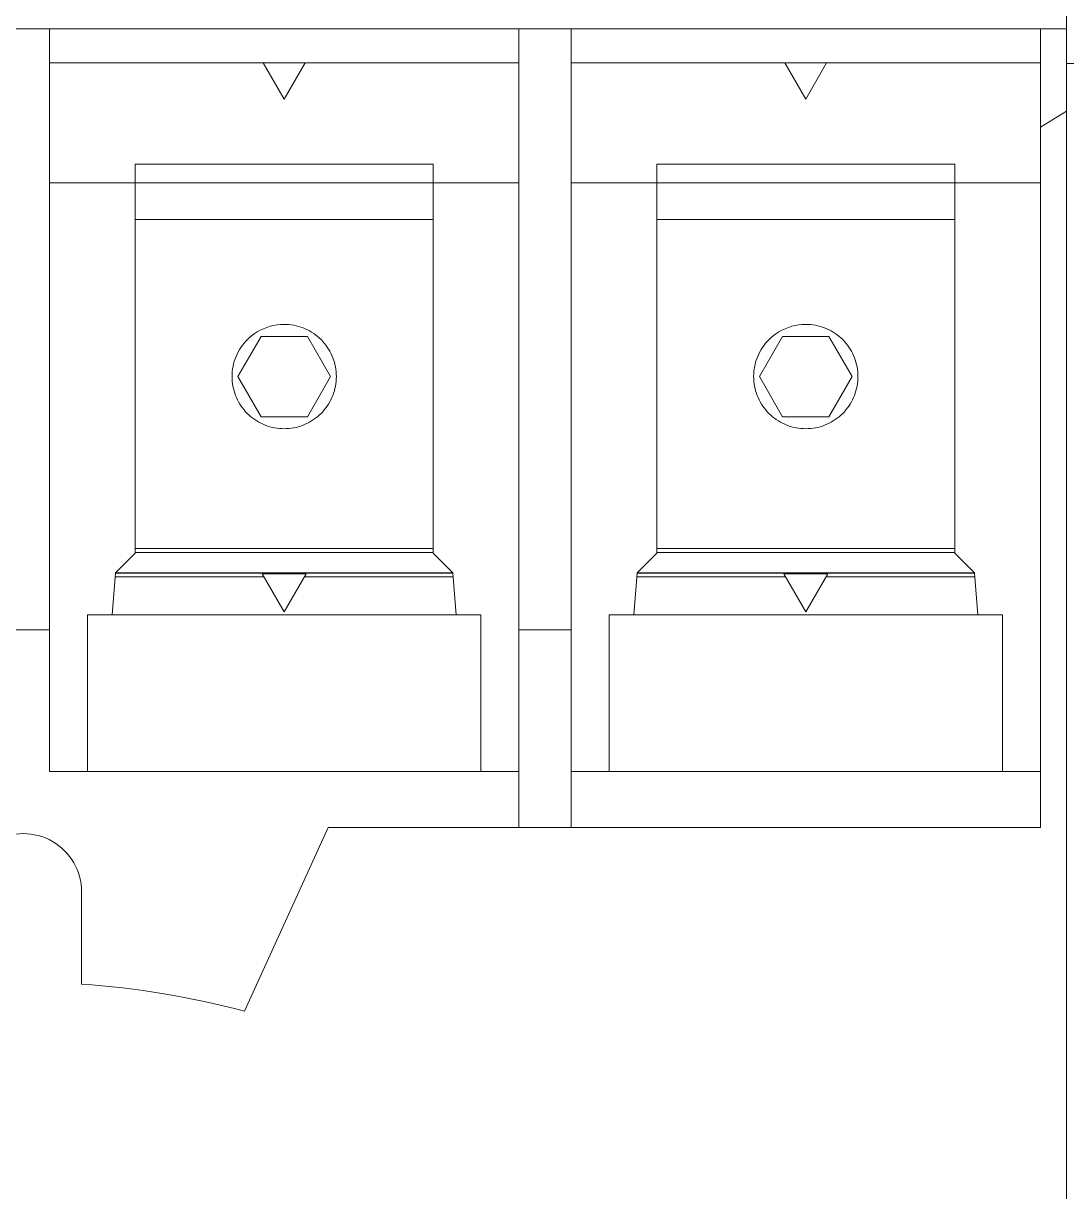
# Model space of a CAD drawing. Header units: millimetres. Extents: x 42151 to 59780, y 37376 to 44547.
# Drawn here: x 47326.3 to 47378.3, y 42602.3 to 42660.5 of the extents above; entities that cross this region are included whole.
import ezdxf

# ---------------------------------------------------------------- set-up
doc = ezdxf.new("R2010")
doc.units = ezdxf.units.MM
doc.set_wipeout_variables(frame=1)
doc.layers.add('! NO PLOT !', color=7, linetype='Continuous', true_color=0xff75dd, plot=False)
doc.layers.add('000-PI-Oprema', color=30, linetype='Continuous', lineweight=5)

# ---------------------------------------------------------------- blocks, each defined once
blk = doc.blocks.new('93444012 - Socomec')
blk.add_wipeout([(49752.772, 45329.634), (49959.472, 45329.634), (49959.472, 45389.334), (50071.472, 45389.334), (50071.472, 45374.334), (50074.472, 45367.406), (50074.472, 45167.262), (50071.481, 45160.748), (50071.481, 45144.334), (50022.052, 45144.334), (50022.052, 45130.534), (49981.412, 45130.534), (49981.412, 45144.334), (49959.472, 45144.334), (49959.472, 45205.034), (49752.772, 45205.034), (49752.772, 45239.934), (49751.472, 45240.734), (49751.472, 45293.934), (49752.772, 45294.734)]).dxf.layer = '! NO PLOT !'
at = {"layer": '000-PI-Oprema'}
for p, q in [((49959.472, 45244.834), (49959.472, 45267.334)), ((49751.472, 45244.834), (49959.472, 45244.834)), ((49908.772, 45244.834), (49908.772, 45243.134)), ((49908.772, 45244.834), (49908.772, 45244.834)), ((49908.772, 45244.834), (49908.772, 45244.834)), ((49932.172, 45244.834), (49932.172, 45244.834)), ((49932.172, 45244.834), (49932.172, 45244.834)), ((49932.172, 45243.134), (49932.172, 45244.834)), ((49934.772, 45244.834), (49934.772, 45243.134)), ((49934.772, 45244.834), (49934.772, 45244.834)), ((49934.772, 45244.834), (49934.772, 45244.834)), ((49958.172, 45244.834), (49958.172, 45244.834)), ((49958.172, 45243.134), (49958.172, 45244.834)), ((49959.472, 45244.834), (49959.472, 45244.834)), ((49959.472, 45243.111), (49959.472, 45244.834)), ((49920.472, 45243.134), (49908.772, 45243.134)), ((49908.772, 45243.134), (49908.772, 45237.157)), ((49908.772, 45243.134), (49908.772, 45243.134)), ((49919.433, 45243.134), (49919.433, 45243.134)), ((49919.433, 45243.134), (49920.472, 45241.334)), ((49932.172, 45243.134), (49920.472, 45243.134)), ((49920.472, 45241.334), (49921.511, 45243.134)), ((49921.511, 45243.134), (49921.511, 45243.134)), ((49932.172, 45237.157), (49932.172, 45243.134)), ((49932.172, 45243.134), (49932.172, 45243.134)), ((49946.472, 45243.134), (49934.772, 45243.134)), ((49934.772, 45243.134), (49934.772, 45237.157)), ((49934.772, 45243.134), (49934.772, 45243.134)), ((49945.433, 45243.134), (49945.433, 45243.134)), ((49945.433, 45243.134), (49946.472, 45241.334)), ((49958.172, 45243.134), (49946.472, 45243.134)), ((49946.472, 45241.334), (49947.511, 45243.134)), ((49947.511, 45243.134), (49947.511, 45243.134)), ((49958.172, 45237.157), (49958.172, 45243.134)), ((49958.172, 45243.134), (49958.172, 45243.134)), ((49959.858, 45243.111), (49959.472, 45243.111)), ((49959.472, 45243.111), (49959.472, 45243.111)), ((49959.472, 45243.111), (49959.472, 45153.836)), ((49920.472, 45241.334), (49920.472, 45241.334)), ((49946.472, 45241.334), (49946.472, 45241.334)), ((49958.172, 45239.934), (49959.472, 45240.734)), ((49958.172, 45239.934), (49958.172, 45239.934)), ((49913.052, 45238.084), (49913.052, 45238.084)), ((49913.052, 45238.084), (49913.052, 45235.334)), ((49927.892, 45238.084), (49913.052, 45238.084)), ((49927.892, 45238.084), (49927.892, 45235.334)), ((49927.892, 45238.084), (49927.892, 45238.084)), ((49939.052, 45238.084), (49939.052, 45238.084)), ((49939.052, 45235.334), (49939.052, 45238.084)), ((49953.892, 45238.084), (49939.052, 45238.084)), ((49953.892, 45238.084), (49953.892, 45235.334)), ((49953.892, 45238.084), (49953.892, 45238.084)), ((49908.772, 45237.157), (49908.772, 45237.034)), ((49908.772, 45237.157), (49909.936, 45237.157)), ((49908.772, 45237.157), (49908.772, 45237.157)), ((49908.772, 45237.157), (49908.772, 45237.157)), ((49908.772, 45237.157), (49908.772, 45237.157)), ((49908.772, 45237.157), (49908.772, 45237.157)), ((49908.772, 45237.157), (49908.772, 45237.157)), ((49908.772, 45237.157), (49908.772, 45237.157)), ((49909.936, 45237.157), (49911.102, 45237.157)), ((49911.102, 45237.157), (49912.27, 45237.157)), ((49912.27, 45237.157), (49913.439, 45237.157)), ((49913.439, 45237.157), (49914.609, 45237.157)), ((49914.609, 45237.157), (49915.781, 45237.157)), ((49915.781, 45237.157), (49916.953, 45237.157)), ((49916.953, 45237.157), (49918.125, 45237.157)), ((49918.125, 45237.157), (49919.299, 45237.157)), ((49919.299, 45237.157), (49920.472, 45237.157)), ((49920.472, 45237.157), (49921.538, 45237.157)), ((49921.538, 45237.157), (49922.605, 45237.157)), ((49922.605, 45237.157), (49923.671, 45237.157)), ((49923.671, 45237.157), (49924.737, 45237.157)), ((49924.737, 45237.157), (49925.802, 45237.157)), ((49925.802, 45237.157), (49926.866, 45237.157)), ((49926.866, 45237.157), (49927.93, 45237.157)), ((49927.93, 45237.157), (49928.992, 45237.157)), ((49928.992, 45237.157), (49930.054, 45237.157)), ((49930.054, 45237.157), (49931.113, 45237.157)), ((49931.113, 45237.157), (49932.172, 45237.157)), ((49932.172, 45237.034), (49932.172, 45237.157)), ((49932.172, 45237.157), (49932.172, 45237.157)), ((49932.172, 45237.157), (49932.172, 45237.157)), ((49932.172, 45237.157), (49932.172, 45237.157)), ((49932.172, 45237.157), (49932.172, 45237.157)), ((49932.172, 45237.157), (49932.172, 45237.157)), ((49932.172, 45237.157), (49932.172, 45237.157)), ((49934.772, 45237.157), (49934.772, 45237.034)), ((49934.772, 45237.157), (49935.936, 45237.157)), ((49934.772, 45237.157), (49934.772, 45237.157)), ((49934.772, 45237.157), (49934.772, 45237.157)), ((49934.772, 45237.157), (49934.772, 45237.157)), ((49934.772, 45237.157), (49934.772, 45237.157)), ((49934.772, 45237.157), (49934.772, 45237.157)), ((49934.772, 45237.157), (49934.772, 45237.157)), ((49935.936, 45237.157), (49937.102, 45237.157)), ((49937.102, 45237.157), (49938.27, 45237.157)), ((49938.27, 45237.157), (49939.439, 45237.157)), ((49939.439, 45237.157), (49940.609, 45237.157)), ((49940.609, 45237.157), (49941.781, 45237.157)), ((49941.781, 45237.157), (49942.953, 45237.157)), ((49942.953, 45237.157), (49944.125, 45237.157)), ((49944.125, 45237.157), (49945.299, 45237.157)), ((49945.299, 45237.157), (49946.472, 45237.157)), ((49946.472, 45237.157), (49947.538, 45237.157)), ((49947.538, 45237.157), (49948.605, 45237.157)), ((49948.605, 45237.157), (49949.671, 45237.157)), ((49949.671, 45237.157), (49950.737, 45237.157)), ((49950.737, 45237.157), (49951.802, 45237.157)), ((49951.802, 45237.157), (49952.866, 45237.157)), ((49952.866, 45237.157), (49953.93, 45237.157)), ((49953.93, 45237.157), (49954.992, 45237.157)), ((49954.992, 45237.157), (49956.054, 45237.157)), ((49956.054, 45237.157), (49957.113, 45237.157)), ((49957.113, 45237.157), (49958.172, 45237.157)), ((49958.172, 45237.034), (49958.172, 45237.157)), ((49958.172, 45237.157), (49958.172, 45237.157)), ((49958.172, 45237.157), (49958.172, 45237.157)), ((49958.172, 45237.157), (49958.172, 45237.157)), ((49958.172, 45237.157), (49958.172, 45237.157)), ((49958.172, 45237.157), (49958.172, 45237.157)), ((49958.172, 45237.157), (49958.172, 45237.157)), ((49908.772, 45237.034), (49908.772, 45207.834)), ((49932.172, 45207.834), (49932.172, 45237.034)), ((49934.772, 45237.034), (49934.772, 45207.834)), ((49958.172, 45207.834), (49958.172, 45237.034)), ((49913.052, 45235.334), (49913.052, 45235.334)), ((49913.052, 45218.714), (49913.052, 45235.334)), ((49927.892, 45235.334), (49913.052, 45235.334)), ((49927.892, 45235.334), (49927.892, 45235.334)), ((49927.892, 45235.334), (49927.892, 45218.714)), ((49939.052, 45235.334), (49939.052, 45235.334)), ((49939.052, 45218.714), (49939.052, 45235.334)), ((49953.892, 45235.334), (49939.052, 45235.334)), ((49953.892, 45235.334), (49953.892, 45235.334)), ((49953.892, 45235.334), (49953.892, 45218.714)), ((49919.945, 45230.055), (49919.773, 45230.013)), ((49920.12, 45230.085), (49919.945, 45230.055)), ((49920.296, 45230.103), (49920.12, 45230.085)), ((49920.472, 45230.109), (49920.296, 45230.103)), ((49920.592, 45230.106), (49920.472, 45230.109)), ((49920.712, 45230.098), (49920.592, 45230.106)), ((49920.831, 45230.084), (49920.712, 45230.098)), ((49920.95, 45230.064), (49920.831, 45230.084)), ((49921.068, 45230.04), (49920.95, 45230.064)), ((49945.945, 45230.055), (49945.773, 45230.013)), ((49946.12, 45230.085), (49945.945, 45230.055)), ((49946.296, 45230.103), (49946.12, 45230.085)), ((49946.472, 45230.109), (49946.296, 45230.103)), ((49946.592, 45230.106), (49946.472, 45230.109)), ((49946.712, 45230.098), (49946.592, 45230.106)), ((49946.831, 45230.084), (49946.712, 45230.098)), ((49946.95, 45230.064), (49946.831, 45230.084)), ((49947.068, 45230.04), (49946.95, 45230.064)), ((49918.162, 45227.509), (49919.317, 45229.509)), ((49918.837, 45229.53), (49918.738, 45229.447)), ((49918.978, 45229.637), (49918.837, 45229.53)), ((49919.126, 45229.733), (49918.978, 45229.637)), ((49919.281, 45229.82), (49919.126, 45229.733)), ((49919.44, 45229.895), (49919.281, 45229.82)), ((49919.317, 45229.509), (49921.627, 45229.509)), ((49919.317, 45229.509), (49919.317, 45229.509)), ((49919.605, 45229.96), (49919.44, 45229.895)), ((49919.773, 45230.013), (49919.605, 45229.96)), ((49921.184, 45230.009), (49921.068, 45230.04)), ((49921.299, 45229.974), (49921.184, 45230.009)), ((49921.411, 45229.933), (49921.299, 45229.974)), ((49921.522, 45229.887), (49921.411, 45229.933)), ((49921.631, 45229.836), (49921.522, 45229.887)), ((49921.627, 45229.509), (49922.781, 45227.509)), ((49921.627, 45229.509), (49921.627, 45229.509)), ((49921.737, 45229.78), (49921.631, 45229.836)), ((49921.841, 45229.719), (49921.737, 45229.78)), ((49921.942, 45229.653), (49921.841, 45229.719)), ((49922.039, 45229.583), (49921.942, 45229.653)), ((49922.133, 45229.509), (49922.039, 45229.583)), ((49922.223, 45229.43), (49922.133, 45229.509)), ((49944.162, 45227.509), (49945.317, 45229.509)), ((49944.837, 45229.53), (49944.738, 45229.447)), ((49944.978, 45229.637), (49944.837, 45229.53)), ((49945.126, 45229.733), (49944.978, 45229.637)), ((49945.281, 45229.82), (49945.126, 45229.733)), ((49945.44, 45229.895), (49945.281, 45229.82)), ((49945.317, 45229.509), (49947.627, 45229.509)), ((49945.317, 45229.509), (49945.317, 45229.509)), ((49945.605, 45229.96), (49945.44, 45229.895)), ((49945.773, 45230.013), (49945.605, 45229.96)), ((49947.184, 45230.009), (49947.068, 45230.04)), ((49947.299, 45229.974), (49947.184, 45230.009)), ((49947.411, 45229.933), (49947.299, 45229.974)), ((49947.522, 45229.887), (49947.411, 45229.933)), ((49947.631, 45229.836), (49947.522, 45229.887)), ((49947.627, 45229.509), (49948.781, 45227.509)), ((49947.627, 45229.509), (49947.627, 45229.509)), ((49947.737, 45229.78), (49947.631, 45229.836)), ((49947.841, 45229.719), (49947.737, 45229.78)), ((49947.942, 45229.653), (49947.841, 45229.719)), ((49948.039, 45229.583), (49947.942, 45229.653)), ((49948.133, 45229.509), (49948.039, 45229.583)), ((49948.223, 45229.43), (49948.133, 45229.509)), ((49918.316, 45228.962), (49918.247, 45228.854)), ((49918.39, 45229.067), (49918.316, 45228.962)), ((49918.47, 45229.168), (49918.39, 45229.067)), ((49918.555, 45229.265), (49918.47, 45229.168)), ((49918.644, 45229.358), (49918.555, 45229.265)), ((49918.738, 45229.447), (49918.644, 45229.358)), ((49922.31, 45229.347), (49922.223, 45229.43)), ((49922.393, 45229.26), (49922.31, 45229.347)), ((49922.472, 45229.169), (49922.393, 45229.26)), ((49922.547, 45229.075), (49922.472, 45229.169)), ((49922.617, 45228.978), (49922.547, 45229.075)), ((49922.682, 45228.878), (49922.617, 45228.978)), ((49944.316, 45228.962), (49944.247, 45228.854)), ((49944.39, 45229.067), (49944.316, 45228.962)), ((49944.47, 45229.168), (49944.39, 45229.067)), ((49944.555, 45229.265), (49944.47, 45229.168)), ((49944.644, 45229.358), (49944.555, 45229.265)), ((49944.738, 45229.447), (49944.644, 45229.358)), ((49948.31, 45229.347), (49948.223, 45229.43)), ((49948.393, 45229.26), (49948.31, 45229.347)), ((49948.472, 45229.169), (49948.393, 45229.26)), ((49948.547, 45229.075), (49948.472, 45229.169)), ((49948.617, 45228.978), (49948.547, 45229.075)), ((49948.682, 45228.878), (49948.617, 45228.978)), ((49918.026, 45228.39), (49917.985, 45228.269)), ((49918.072, 45228.51), (49918.026, 45228.39)), ((49918.125, 45228.627), (49918.072, 45228.51)), ((49918.183, 45228.742), (49918.125, 45228.627)), ((49918.247, 45228.854), (49918.183, 45228.742)), ((49922.743, 45228.774), (49922.682, 45228.878)), ((49922.799, 45228.668), (49922.743, 45228.774)), ((49922.85, 45228.559), (49922.799, 45228.668)), ((49922.896, 45228.448), (49922.85, 45228.559)), ((49922.937, 45228.335), (49922.896, 45228.448)), ((49922.973, 45228.22), (49922.937, 45228.335)), ((49944.026, 45228.39), (49943.985, 45228.269)), ((49944.072, 45228.51), (49944.026, 45228.39)), ((49944.125, 45228.627), (49944.072, 45228.51)), ((49944.183, 45228.742), (49944.125, 45228.627)), ((49944.247, 45228.854), (49944.183, 45228.742)), ((49948.743, 45228.774), (49948.682, 45228.878)), ((49948.799, 45228.668), (49948.743, 45228.774)), ((49948.85, 45228.559), (49948.799, 45228.668)), ((49948.896, 45228.448), (49948.85, 45228.559)), ((49948.937, 45228.335), (49948.896, 45228.448)), ((49948.973, 45228.22), (49948.937, 45228.335)), ((49917.885, 45227.765), (49917.875, 45227.637)), ((49917.901, 45227.893), (49917.885, 45227.765)), ((49917.923, 45228.02), (49917.901, 45227.893)), ((49917.951, 45228.145), (49917.923, 45228.02)), ((49917.985, 45228.269), (49917.951, 45228.145)), ((49923.003, 45228.104), (49922.973, 45228.22)), ((49923.027, 45227.987), (49923.003, 45228.104)), ((49923.047, 45227.869), (49923.027, 45227.987)), ((49923.06, 45227.749), (49923.047, 45227.869)), ((49923.069, 45227.629), (49923.06, 45227.749)), ((49943.885, 45227.765), (49943.875, 45227.637)), ((49943.901, 45227.893), (49943.885, 45227.765)), ((49943.923, 45228.02), (49943.901, 45227.893)), ((49943.951, 45228.145), (49943.923, 45228.02)), ((49943.985, 45228.269), (49943.951, 45228.145)), ((49949.003, 45228.104), (49948.973, 45228.22)), ((49949.027, 45227.987), (49949.003, 45228.104)), ((49949.047, 45227.869), (49949.027, 45227.987)), ((49949.06, 45227.749), (49949.047, 45227.869)), ((49949.069, 45227.629), (49949.06, 45227.749)), ((49917.875, 45227.637), (49917.872, 45227.509)), ((49917.872, 45227.509), (49917.875, 45227.389)), ((49917.875, 45227.389), (49917.883, 45227.269)), ((49917.883, 45227.269), (49917.897, 45227.15)), ((49917.897, 45227.15), (49917.916, 45227.031)), ((49918.162, 45227.509), (49918.162, 45227.509)), ((49919.317, 45225.509), (49918.162, 45227.509)), ((49922.781, 45227.509), (49921.627, 45225.509)), ((49922.781, 45227.509), (49922.781, 45227.509)), ((49923.028, 45227.032), (49923.047, 45227.15)), ((49923.047, 45227.15), (49923.061, 45227.269)), ((49923.061, 45227.269), (49923.069, 45227.389)), ((49923.072, 45227.509), (49923.069, 45227.629)), ((49923.069, 45227.389), (49923.072, 45227.509)), ((49943.875, 45227.637), (49943.872, 45227.509)), ((49943.872, 45227.509), (49943.875, 45227.389)), ((49943.875, 45227.389), (49943.883, 45227.269)), ((49943.883, 45227.269), (49943.897, 45227.15)), ((49943.897, 45227.15), (49943.916, 45227.031)), ((49944.162, 45227.509), (49944.162, 45227.509)), ((49945.317, 45225.509), (49944.162, 45227.509)), ((49948.781, 45227.509), (49947.627, 45225.509)), ((49948.781, 45227.509), (49948.781, 45227.509)), ((49949.028, 45227.032), (49949.047, 45227.15)), ((49949.047, 45227.15), (49949.061, 45227.269)), ((49949.061, 45227.269), (49949.069, 45227.389)), ((49949.072, 45227.509), (49949.069, 45227.629)), ((49949.069, 45227.389), (49949.072, 45227.509)), ((49917.916, 45227.031), (49917.941, 45226.914)), ((49917.941, 45226.914), (49917.971, 45226.797)), ((49917.971, 45226.797), (49918.007, 45226.683)), ((49918.007, 45226.683), (49918.047, 45226.57)), ((49918.047, 45226.57), (49918.093, 45226.459)), ((49922.85, 45226.459), (49922.896, 45226.57)), ((49922.896, 45226.57), (49922.937, 45226.683)), ((49922.937, 45226.683), (49922.972, 45226.798)), ((49922.972, 45226.798), (49923.003, 45226.914)), ((49923.003, 45226.914), (49923.028, 45227.032)), ((49943.916, 45227.031), (49943.941, 45226.914)), ((49943.941, 45226.914), (49943.971, 45226.797)), ((49943.971, 45226.797), (49944.007, 45226.683)), ((49944.007, 45226.683), (49944.047, 45226.57)), ((49944.047, 45226.57), (49944.093, 45226.459)), ((49948.85, 45226.459), (49948.896, 45226.57)), ((49948.896, 45226.57), (49948.937, 45226.683)), ((49948.937, 45226.683), (49948.972, 45226.798)), ((49948.972, 45226.798), (49949.003, 45226.914)), ((49949.003, 45226.914), (49949.028, 45227.032)), ((49918.093, 45226.459), (49918.144, 45226.351)), ((49918.144, 45226.351), (49918.2, 45226.244)), ((49918.2, 45226.244), (49918.261, 45226.14)), ((49918.261, 45226.14), (49918.327, 45226.04)), ((49918.327, 45226.04), (49918.397, 45225.942)), ((49922.547, 45225.942), (49922.617, 45226.04)), ((49922.617, 45226.04), (49922.683, 45226.141)), ((49922.683, 45226.141), (49922.744, 45226.245)), ((49922.744, 45226.245), (49922.8, 45226.351)), ((49922.8, 45226.351), (49922.85, 45226.459)), ((49944.093, 45226.459), (49944.144, 45226.351)), ((49944.144, 45226.351), (49944.2, 45226.244)), ((49944.2, 45226.244), (49944.261, 45226.14)), ((49944.261, 45226.14), (49944.327, 45226.04)), ((49944.327, 45226.04), (49944.397, 45225.942)), ((49948.547, 45225.942), (49948.617, 45226.04)), ((49948.617, 45226.04), (49948.683, 45226.141)), ((49948.683, 45226.141), (49948.744, 45226.245)), ((49948.744, 45226.245), (49948.8, 45226.351)), ((49948.8, 45226.351), (49948.85, 45226.459)), ((49918.397, 45225.942), (49918.471, 45225.848)), ((49918.471, 45225.848), (49918.55, 45225.758)), ((49918.55, 45225.758), (49918.633, 45225.671)), ((49918.633, 45225.671), (49918.72, 45225.588)), ((49918.72, 45225.588), (49918.811, 45225.509)), ((49918.811, 45225.509), (49918.905, 45225.434)), ((49918.905, 45225.434), (49919.002, 45225.364)), ((49919.317, 45225.509), (49919.317, 45225.509)), ((49921.627, 45225.509), (49919.317, 45225.509)), ((49921.627, 45225.509), (49921.627, 45225.509)), ((49921.941, 45225.364), (49922.039, 45225.435)), ((49922.039, 45225.435), (49922.133, 45225.509)), ((49922.133, 45225.509), (49922.224, 45225.588)), ((49922.224, 45225.588), (49922.311, 45225.671)), ((49922.311, 45225.671), (49922.393, 45225.757)), ((49922.393, 45225.757), (49922.472, 45225.848)), ((49922.472, 45225.848), (49922.547, 45225.942)), ((49944.397, 45225.942), (49944.471, 45225.848)), ((49944.471, 45225.848), (49944.55, 45225.758)), ((49944.55, 45225.758), (49944.633, 45225.671)), ((49944.633, 45225.671), (49944.72, 45225.588)), ((49944.72, 45225.588), (49944.811, 45225.509)), ((49944.811, 45225.509), (49944.905, 45225.434)), ((49944.905, 45225.434), (49945.002, 45225.364)), ((49945.317, 45225.509), (49945.317, 45225.509)), ((49947.627, 45225.509), (49945.317, 45225.509)), ((49947.627, 45225.509), (49947.627, 45225.509)), ((49947.941, 45225.364), (49948.039, 45225.435)), ((49948.039, 45225.435), (49948.133, 45225.509)), ((49948.133, 45225.509), (49948.224, 45225.588)), ((49948.224, 45225.588), (49948.311, 45225.671)), ((49948.311, 45225.671), (49948.393, 45225.757)), ((49948.393, 45225.757), (49948.472, 45225.848)), ((49948.472, 45225.848), (49948.547, 45225.942)), ((49919.002, 45225.364), (49919.103, 45225.299)), ((49919.103, 45225.299), (49919.206, 45225.238)), ((49919.206, 45225.238), (49919.312, 45225.182)), ((49919.312, 45225.182), (49919.421, 45225.131)), ((49919.421, 45225.131), (49919.532, 45225.085)), ((49919.532, 45225.085), (49919.646, 45225.044)), ((49919.646, 45225.044), (49919.76, 45225.008)), ((49919.76, 45225.008), (49919.876, 45224.978)), ((49919.876, 45224.978), (49919.993, 45224.953)), ((49919.993, 45224.953), (49920.112, 45224.934)), ((49920.112, 45224.934), (49920.231, 45224.92)), ((49920.231, 45224.92), (49920.352, 45224.912)), ((49920.352, 45224.912), (49920.472, 45224.909)), ((49920.472, 45224.909), (49920.592, 45224.912)), ((49920.592, 45224.912), (49920.712, 45224.92)), ((49920.712, 45224.92), (49920.831, 45224.934)), ((49920.831, 45224.934), (49920.949, 45224.953)), ((49920.949, 45224.953), (49921.067, 45224.978)), ((49921.067, 45224.978), (49921.183, 45225.008)), ((49921.183, 45225.008), (49921.298, 45225.044)), ((49921.298, 45225.044), (49921.411, 45225.085)), ((49921.411, 45225.085), (49921.522, 45225.131)), ((49921.522, 45225.131), (49921.631, 45225.181)), ((49921.631, 45225.181), (49921.737, 45225.237)), ((49921.737, 45225.237), (49921.84, 45225.298)), ((49921.84, 45225.298), (49921.941, 45225.364)), ((49945.002, 45225.364), (49945.103, 45225.299)), ((49945.103, 45225.299), (49945.206, 45225.238)), ((49945.206, 45225.238), (49945.312, 45225.182)), ((49945.312, 45225.182), (49945.421, 45225.131)), ((49945.421, 45225.131), (49945.532, 45225.085)), ((49945.532, 45225.085), (49945.646, 45225.044)), ((49945.646, 45225.044), (49945.76, 45225.008)), ((49945.76, 45225.008), (49945.876, 45224.978)), ((49945.876, 45224.978), (49945.993, 45224.953)), ((49945.993, 45224.953), (49946.112, 45224.934)), ((49946.112, 45224.934), (49946.231, 45224.92)), ((49946.231, 45224.92), (49946.352, 45224.912)), ((49946.352, 45224.912), (49946.472, 45224.909)), ((49946.472, 45224.909), (49946.592, 45224.912)), ((49946.592, 45224.912), (49946.712, 45224.92)), ((49946.712, 45224.92), (49946.831, 45224.934)), ((49946.831, 45224.934), (49946.949, 45224.953)), ((49946.949, 45224.953), (49947.067, 45224.978)), ((49947.067, 45224.978), (49947.183, 45225.008)), ((49947.183, 45225.008), (49947.298, 45225.044)), ((49947.298, 45225.044), (49947.411, 45225.085)), ((49947.411, 45225.085), (49947.522, 45225.131)), ((49947.522, 45225.131), (49947.631, 45225.181)), ((49947.631, 45225.181), (49947.737, 45225.237)), ((49947.737, 45225.237), (49947.84, 45225.298)), ((49947.84, 45225.298), (49947.941, 45225.364)), ((49913.052, 45218.714), (49912.072, 45217.734)), ((49927.892, 45218.934), (49913.052, 45218.934)), ((49913.052, 45218.734), (49927.892, 45218.734)), ((49913.052, 45218.714), (49913.052, 45218.714)), ((49913.052, 45218.714), (49913.052, 45218.714)), ((49927.892, 45218.714), (49927.892, 45218.714)), ((49927.892, 45218.714), (49927.892, 45218.714)), ((49928.872, 45217.734), (49927.892, 45218.714)), ((49939.052, 45218.714), (49938.072, 45217.734)), ((49953.892, 45218.934), (49939.052, 45218.934)), ((49939.052, 45218.734), (49953.892, 45218.734)), ((49939.052, 45218.714), (49939.052, 45218.714)), ((49939.052, 45218.714), (49939.052, 45218.714)), ((49953.892, 45218.714), (49953.892, 45218.714)), ((49953.892, 45218.714), (49953.892, 45218.714)), ((49954.872, 45217.734), (49953.892, 45218.714)), ((49911.902, 45215.634), (49912.07, 45217.709)), ((49912.056, 45217.534), (49919.461, 45217.534)), ((49912.056, 45217.534), (49912.056, 45217.534)), ((49912.07, 45217.709), (49912.072, 45217.734)), ((49912.07, 45217.709), (49928.874, 45217.709)), ((49912.07, 45217.709), (49912.07, 45217.709)), ((49928.872, 45217.734), (49912.072, 45217.734)), ((49912.072, 45217.734), (49912.072, 45217.734)), ((49912.072, 45217.734), (49912.072, 45217.734)), ((49921.569, 45217.684), (49919.375, 45217.684)), ((49919.375, 45217.684), (49920.472, 45215.784)), ((49919.461, 45217.534), (49919.461, 45217.534)), ((49920.472, 45215.784), (49921.569, 45217.684)), ((49921.482, 45217.534), (49928.888, 45217.534)), ((49921.482, 45217.534), (49921.482, 45217.534)), ((49928.872, 45217.734), (49928.872, 45217.734)), ((49928.872, 45217.734), (49928.872, 45217.734)), ((49928.872, 45217.734), (49928.874, 45217.709)), ((49929.042, 45215.634), (49928.874, 45217.709)), ((49928.874, 45217.709), (49928.874, 45217.709)), ((49928.888, 45217.534), (49928.888, 45217.534)), ((49937.902, 45215.634), (49938.07, 45217.709)), ((49945.461, 45217.534), (49938.056, 45217.534)), ((49938.056, 45217.534), (49938.056, 45217.534)), ((49938.07, 45217.709), (49938.072, 45217.734)), ((49938.07, 45217.709), (49954.874, 45217.709)), ((49938.07, 45217.709), (49938.07, 45217.709)), ((49954.872, 45217.734), (49938.072, 45217.734)), ((49938.072, 45217.734), (49938.072, 45217.734)), ((49938.072, 45217.734), (49938.072, 45217.734)), ((49947.569, 45217.684), (49945.375, 45217.684)), ((49945.375, 45217.684), (49946.472, 45215.784)), ((49945.461, 45217.534), (49945.461, 45217.534)), ((49946.472, 45215.784), (49947.569, 45217.684)), ((49954.888, 45217.534), (49947.482, 45217.534)), ((49947.482, 45217.534), (49947.482, 45217.534)), ((49954.872, 45217.734), (49954.872, 45217.734)), ((49954.872, 45217.734), (49954.872, 45217.734)), ((49954.872, 45217.734), (49954.874, 45217.709)), ((49955.042, 45215.634), (49954.874, 45217.709)), ((49954.874, 45217.709), (49954.874, 45217.709)), ((49954.888, 45217.534), (49954.888, 45217.534)), ((49910.672, 45215.634), (49910.672, 45207.834)), ((49910.672, 45215.634), (49911.563, 45215.634)), ((49910.672, 45215.634), (49910.672, 45215.634)), ((49911.563, 45215.634), (49912.454, 45215.634)), ((49911.902, 45215.634), (49911.902, 45215.634)), ((49912.454, 45215.634), (49913.345, 45215.634)), ((49913.345, 45215.634), (49914.235, 45215.634)), ((49914.235, 45215.634), (49915.126, 45215.634)), ((49915.126, 45215.634), (49916.017, 45215.634)), ((49916.017, 45215.634), (49916.908, 45215.634)), ((49916.908, 45215.634), (49917.799, 45215.634)), ((49917.799, 45215.634), (49918.69, 45215.634)), ((49918.69, 45215.634), (49919.581, 45215.634)), ((49919.581, 45215.634), (49920.472, 45215.634)), ((49920.472, 45215.784), (49920.472, 45215.784)), ((49920.472, 45215.634), (49921.452, 45215.634)), ((49921.452, 45215.634), (49922.432, 45215.634)), ((49922.432, 45215.634), (49923.412, 45215.634)), ((49923.412, 45215.634), (49924.392, 45215.634)), ((49924.392, 45215.634), (49925.372, 45215.634)), ((49925.372, 45215.634), (49926.352, 45215.634)), ((49926.352, 45215.634), (49927.332, 45215.634)), ((49927.332, 45215.634), (49928.312, 45215.634)), ((49928.312, 45215.634), (49929.292, 45215.634)), ((49929.042, 45215.634), (49929.042, 45215.634)), ((49929.292, 45215.634), (49930.272, 45215.634)), ((49930.272, 45207.834), (49930.272, 45215.634)), ((49930.272, 45215.634), (49930.272, 45215.634)), ((49936.672, 45215.634), (49936.672, 45207.834)), ((49936.672, 45215.634), (49937.761, 45215.634)), ((49936.672, 45215.634), (49936.672, 45215.634)), ((49937.761, 45215.634), (49938.849, 45215.634)), ((49937.902, 45215.634), (49937.902, 45215.634)), ((49938.849, 45215.634), (49939.938, 45215.634)), ((49939.938, 45215.634), (49941.027, 45215.634)), ((49941.027, 45215.634), (49942.116, 45215.634)), ((49942.116, 45215.634), (49943.205, 45215.634)), ((49943.205, 45215.634), (49944.294, 45215.634)), ((49944.294, 45215.634), (49945.383, 45215.634)), ((49945.383, 45215.634), (49946.472, 45215.634)), ((49946.472, 45215.784), (49946.472, 45215.784)), ((49946.472, 45215.634), (49947.452, 45215.634)), ((49947.452, 45215.634), (49948.432, 45215.634)), ((49948.432, 45215.634), (49949.412, 45215.634)), ((49949.412, 45215.634), (49950.392, 45215.634)), ((49950.392, 45215.634), (49951.373, 45215.634)), ((49951.373, 45215.634), (49952.353, 45215.634)), ((49952.353, 45215.634), (49953.333, 45215.634)), ((49953.333, 45215.634), (49954.313, 45215.634)), ((49954.313, 45215.634), (49955.292, 45215.634)), ((49955.042, 45215.634), (49955.042, 45215.634)), ((49955.292, 45215.634), (49956.272, 45215.634)), ((49956.272, 45215.634), (49956.272, 45215.634)), ((49956.272, 45215.634), (49956.272, 45207.834)), ((49906.172, 45214.884), (49908.772, 45214.884)), ((49908.772, 45214.884), (49908.772, 45214.884)), ((49932.172, 45214.884), (49932.172, 45214.884)), ((49932.172, 45214.884), (49934.772, 45214.884)), ((49934.772, 45214.884), (49934.772, 45214.884)), ((49909.043, 45207.834), (49908.772, 45207.834)), ((49908.772, 45207.834), (49908.772, 45207.834)), ((49909.314, 45207.834), (49909.043, 45207.834)), ((49909.586, 45207.834), (49909.314, 45207.834)), ((49909.857, 45207.834), (49909.586, 45207.834)), ((49910.128, 45207.834), (49909.857, 45207.834)), ((49910.4, 45207.834), (49910.128, 45207.834)), ((49910.672, 45207.834), (49910.4, 45207.834)), ((49930.272, 45207.834), (49910.672, 45207.834)), ((49910.672, 45207.834), (49910.672, 45207.834)), ((49930.272, 45207.834), (49930.272, 45207.834)), ((49930.544, 45207.834), (49930.272, 45207.834)), ((49930.815, 45207.834), (49930.544, 45207.834)), ((49931.087, 45207.834), (49930.815, 45207.834)), ((49931.358, 45207.834), (49931.087, 45207.834)), ((49931.629, 45207.834), (49931.358, 45207.834)), ((49931.901, 45207.834), (49931.629, 45207.834)), ((49932.172, 45207.834), (49931.901, 45207.834)), ((49932.172, 45207.834), (49932.172, 45207.834)), ((49932.172, 45205.034), (49932.172, 45207.834)), ((49935.043, 45207.834), (49934.772, 45207.834)), ((49934.772, 45207.834), (49934.772, 45205.034)), ((49934.772, 45207.834), (49934.772, 45207.834)), ((49935.314, 45207.834), (49935.043, 45207.834)), ((49935.586, 45207.834), (49935.314, 45207.834)), ((49935.857, 45207.834), (49935.586, 45207.834)), ((49936.128, 45207.834), (49935.857, 45207.834)), ((49936.4, 45207.834), (49936.128, 45207.834)), ((49936.672, 45207.834), (49936.4, 45207.834)), ((49936.672, 45207.834), (49936.672, 45207.834)), ((49936.672, 45207.834), (49956.272, 45207.834)), ((49956.272, 45207.834), (49956.272, 45207.834)), ((49956.544, 45207.834), (49956.272, 45207.834)), ((49956.815, 45207.834), (49956.544, 45207.834)), ((49957.087, 45207.834), (49956.815, 45207.834)), ((49957.358, 45207.834), (49957.087, 45207.834)), ((49957.63, 45207.834), (49957.358, 45207.834)), ((49957.901, 45207.834), (49957.63, 45207.834)), ((49958.172, 45207.834), (49957.901, 45207.834)), ((49958.172, 45207.834), (49958.172, 45207.834)), ((49958.172, 45207.834), (49958.172, 45205.034)), ((49922.666, 45205.034), (49918.494, 45195.88)), ((49932.172, 45205.034), (49922.666, 45205.034)), ((49922.666, 45205.034), (49922.666, 45205.034)), ((49932.172, 45205.034), (49932.172, 45205.034)), ((49932.172, 45205.034), (49934.772, 45205.034)), ((49934.772, 45205.034), (49934.772, 45205.034)), ((49958.172, 45205.034), (49934.772, 45205.034)), ((49958.172, 45205.034), (49958.172, 45205.034)), ((49910.372, 45197.235), (49910.372, 45201.834)), ((49910.372, 45201.834), (49910.372, 45201.834)), ((49910.372, 45197.235), (49910.372, 45197.235)), ((49918.494, 45195.88), (49918.494, 45195.88))]:
    blk.add_line(p, q, dxfattribs=at)
for centre, major_axis, start_param, end_param in [((49907.472, 45201.834), (2.9, 0), 0, 3.141593), ((49907.472, 45154.834), (42.5, 0), 1.308443, 1.502508)]:
    blk.add_ellipse(centre, major_axis=major_axis, ratio=1, start_param=start_param, end_param=end_param, dxfattribs=at)

msp = doc.modelspace()

# ---------------------------------------------------------------- block references
at = {"layer": '000-PI-Oprema'}
msp.add_blockref('93444012 - Socomec', (-2581.202, -2584.587), dxfattribs=at)

doc.saveas('drawing.dxf')
